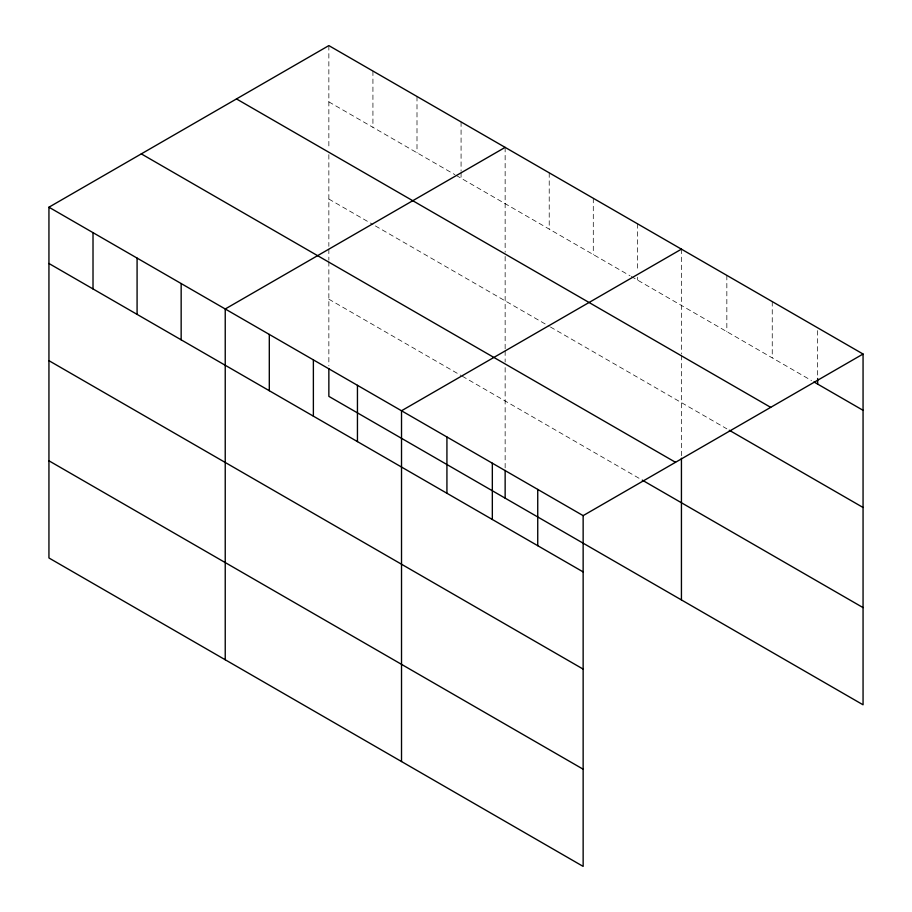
<?xml version="1.0" encoding="UTF-8"?>
<svg xmlns="http://www.w3.org/2000/svg" width="912" height="912" viewBox="0 0 912 912"><rect width="100%" height="100%" fill="white"/><g stroke="black" fill="none" stroke-linecap="round" stroke-linejoin="round"><path stroke-width="0.68" stroke-dasharray="4.56 3.42" d="M328.856 101.882L454.951 174.682M456.171 175.389L630.01 275.755M631.241 276.461L811.52 380.543M328.856 199.055L372.928 224.5M375.368 225.914L549.218 326.291M550.438 326.998L726.841 428.834M328.856 299.182L461.073 375.516M462.293 376.223L641.033 479.427M817.654 330.623L817.654 377.055M772.247 301.598L772.247 357.869M726.841 275.378L726.841 331.66M681.435 249.158L681.435 354.027M681.435 355.418L681.435 456.855M637.363 223.714L637.363 271.559M637.363 277.18L637.363 279.995M593.29 198.269L593.29 254.551M549.218 172.824L549.218 229.106M505.145 147.379L505.145 252.248M505.145 256.42L505.145 349.513M505.145 350.903L505.145 362.03M505.145 367.593L505.145 468.996M461.073 121.934L461.073 171.182M461.073 172.585L461.073 178.216M417.001 96.49L417.001 152.771M372.928 71.045L372.928 127.327M328.856 45.6L328.856 149.078M328.856 154.63L328.856 246.343M328.856 249.124L328.856 260.251M328.856 261.641L328.856 365.826"/><path stroke-width="1.37" d="M48.94 207.206L583.144 515.633L583.144 866.4L48.94 557.973L48.94 207.206L328.856 45.6L863.06 354.027L863.06 704.794L328.856 396.367L328.856 368.596M505.145 147.379L225.23 308.986L225.23 659.752M681.435 249.158L401.519 410.765L401.519 761.531M583.144 515.633L863.06 354.027M813.971 381.968L863.06 410.309M236.482 98.929L770.697 407.356M729.292 430.259L863.06 507.482M141.303 153.877L675.518 462.304M642.253 480.134L863.06 607.609M48.94 263.488L583.144 571.915M48.94 360.673L583.144 669.089M48.94 460.799L583.144 769.215M817.654 378.457L817.654 384.089M681.435 458.246L681.435 599.925M537.738 489.413L537.738 545.695M505.145 470.375L505.145 498.146M492.332 463.205L492.332 519.487M446.926 436.985L446.926 493.267M357.447 385.32L357.447 441.602M313.375 359.875L313.375 416.157M269.302 334.43L269.302 390.712M181.157 283.541L181.157 339.823M137.085 258.096L137.085 314.378M93.013 232.651L93.013 288.933"/></g></svg>
